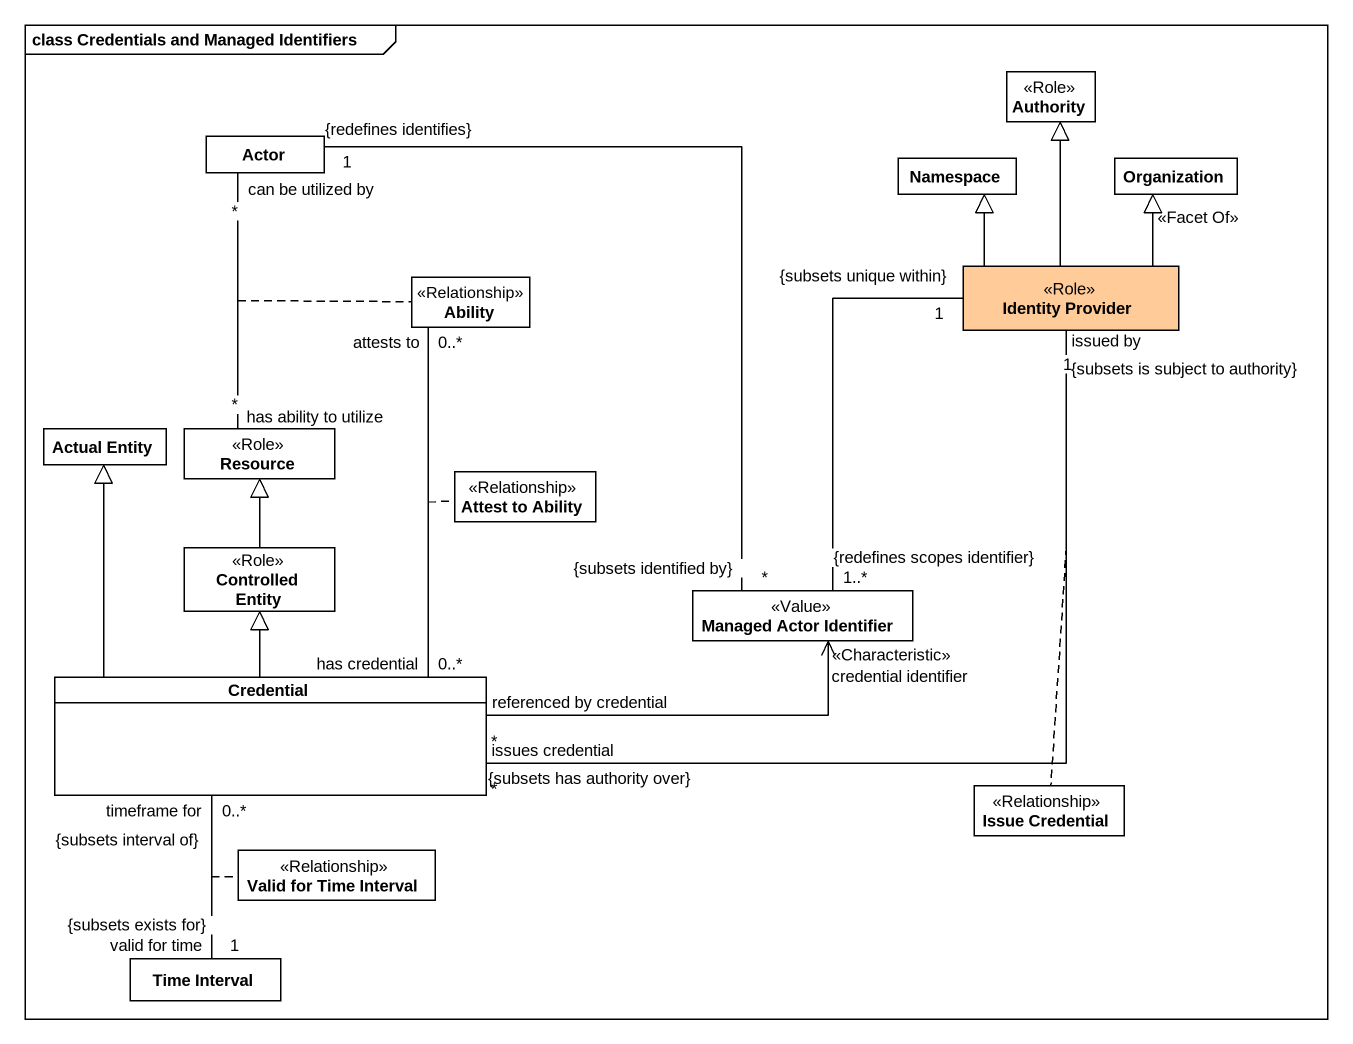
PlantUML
@startuml
mainframe class Credentials and Managed Identifiers
hide circle
hide empty members
class Authority <<Role>>
class "Actor" as Actor_
class "Namespace" as Namespace_
class Organization
class Ability <<Relationship>>
class "Identity Provider" as Identity_Provider <<Role>> #FFCC99
class "Actual Entity" as Actual_Entity
class Resource <<Role>>
class "Attest to Ability" as Attest_to_Ability <<Relationship>>
class "Controlled Entity" as Controlled_Entity <<Role>>
class "Managed Actor Identifier" as Managed_Actor_Identifier <<Value>>
class Credential
class "Issue Credential" as Issue_Credential <<Relationship>>
class "Valid for Time Interval" as Valid_for_Time_Interval <<Relationship>>
class "Time Interval" as Time_Interval
Identity_Provider -up-|> Authority
Identity_Provider -up-|> Namespace_
Identity_Provider -up-|> Organization : <<Facet Of>>
Identity_Provider "1\n{subsets unique within}" -- "1..*\n{redefines scopes identifier}" Managed_Actor_Identifier
Identity_Provider "issued by\n1\n{subsets is subject to authority}" -left- "issues credential\n*\n{subsets has authority over}" Credential
(Identity_Provider, Credential) .. Issue_Credential
Resource "has ability to utilize\n*" -up- "can be utilized by\n*" Actor_
(Resource, Actor_) .. Ability
Controlled_Entity -up-|> Resource
Managed_Actor_Identifier "*\n{subsets identified by}" -up- "1\n{redefines identifies}" Actor_
Credential "has credential\n0..*" -up- "attests to\n0..*" Ability
(Credential, Ability) .. Attest_to_Ability
Credential -up-|> Actual_Entity
Credential -up-|> Controlled_Entity
Credential "referenced by credential\n*" -right-> "credential identifier\n<<Characteristic>>" Managed_Actor_Identifier
Credential "0..*\ntimeframe for\n{subsets interval of}" -- "1\nvalid for time\n{subsets exists for}" Time_Interval
(Credential, Time_Interval) .. Valid_for_Time_Interval
@enduml
